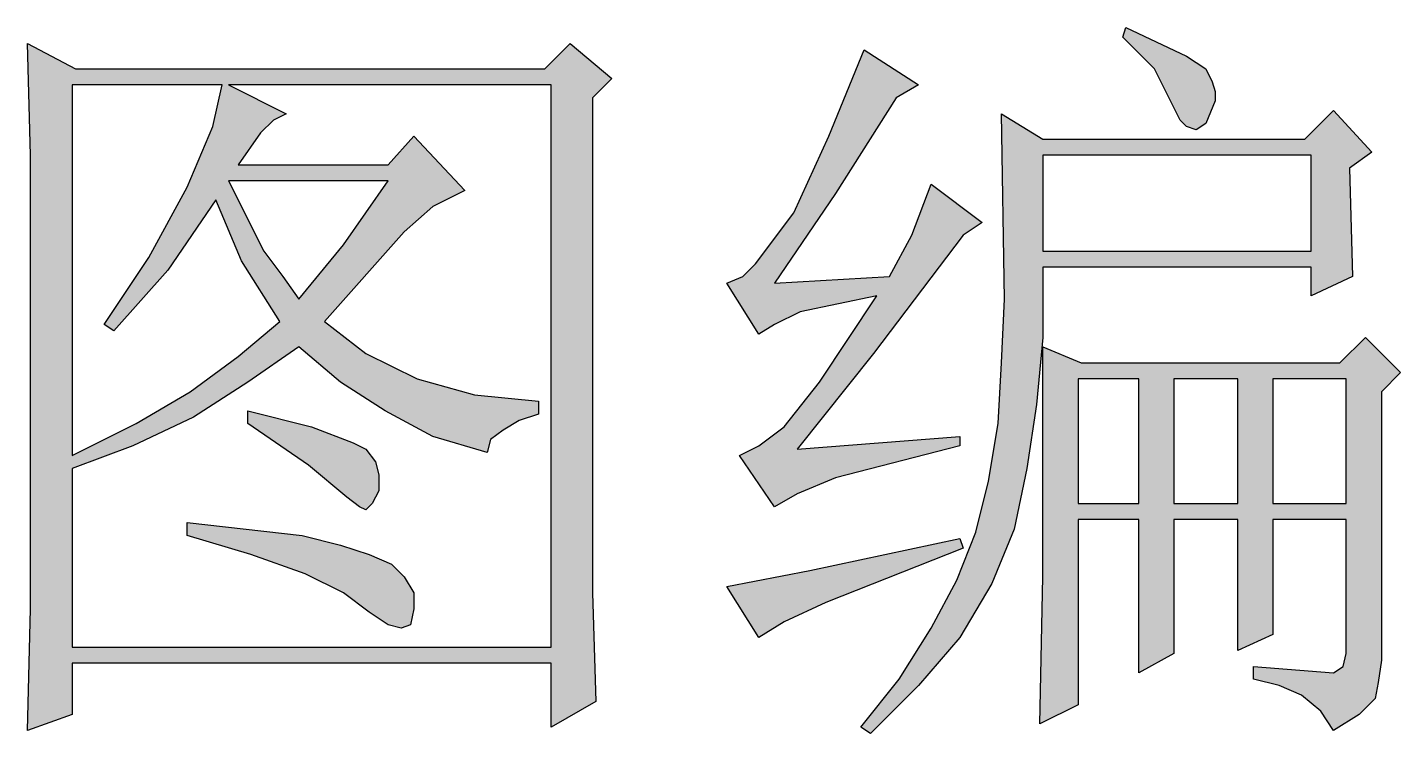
# Model space of a CAD drawing. Header units: inches. Extents: x 782 to 1065, y -130 to 27.
# Drawn here: x 1026.017 to 1029.48, y -121.862 to -120.082 of the extents above; entities that cross this region are included whole.
import ezdxf

# ---------------------------------------------------------------- set-up
doc = ezdxf.new("R2010")
doc.units = ezdxf.units.IN
doc.header["$LTSCALE"] = 3
doc.header["$MEASUREMENT"] = 0
doc.layers.add('K', color=92, linetype='Continuous')

msp = doc.modelspace()

# ---------------------------------------------------------------- hatches: boundary and pattern name
at = {"layer": 'K'}
h = msp.add_hatch(color=256, dxfattribs=at)
h.paths.add_polyline_path([(1028.7876, -120.0822), (1028.9406, -120.1546), (1028.9889, -120.1868), (1029.0051, -120.2191), (1029.0131, -120.2432), (1029.0131, -120.2674), (1028.9889, -120.3238), (1028.9648, -120.3399), (1028.9406, -120.3318), (1028.9245, -120.3157), (1028.9084, -120.2835), (1028.8601, -120.1868), (1028.7796, -120.1063)])
h.paths.add_polyline_path([(1029.1581, -120.968), (1029.1581, -121.2821), (1029.3433, -121.2821), (1029.3433, -120.968)], flags=16)
h.paths.add_polyline_path([(1028.9084, -120.968), (1028.9084, -121.2821), (1029.0695, -121.2821), (1029.0695, -120.968)], flags=16)
h.paths.add_polyline_path([(1027.7809, -121.4915), (1027.9903, -121.4512), (1028.3688, -121.3707), (1028.3769, -121.3948), (1028.0306, -121.5317), (1027.9259, -121.5801), (1027.8615, -121.6203)])
h.paths.add_polyline_path([(1029.1097, -121.6928), (1029.3111, -121.7089), (1029.3352, -121.6928), (1029.3433, -121.6606), (1029.3433, -121.3224), (1029.1581, -121.3224), (1029.1581, -121.6123), (1029.0695, -121.6525), (1029.0695, -121.3224), (1028.9084, -121.3224), (1028.9084, -121.6606), (1028.8198, -121.7089), (1028.8198, -121.3224), (1028.6668, -121.3224), (1028.6668, -121.7895), (1028.5702, -121.8378), (1028.5782, -121.4673), (1028.5782, -120.9761), (1028.5782, -120.8875), (1028.6749, -120.9278), (1029.3272, -120.9278), (1029.3916, -120.8633), (1029.4802, -120.9519), (1029.4319, -121.0002), (1029.4319, -121.6767), (1029.4238, -121.7331), (1029.4158, -121.7733), (1029.3755, -121.8136), (1029.3111, -121.8539), (1029.2789, -121.8056), (1029.2305, -121.7653), (1029.1742, -121.7411), (1029.1097, -121.725)])
h.paths.add_polyline_path([(1028.6668, -120.968), (1028.6668, -121.2821), (1028.8198, -121.2821), (1028.8198, -120.968)], flags=16)
h.paths.add_polyline_path([(1027.9017, -120.7264), (1028.1917, -120.7103), (1028.248, -120.6056), (1028.2964, -120.4768), (1028.4252, -120.5734), (1028.3769, -120.6056), (1028.1514, -120.9036), (1027.9581, -121.1452), (1028.3688, -121.113), (1028.3688, -121.1371), (1028.0548, -121.2177), (1027.9581, -121.2579), (1027.9017, -121.2902), (1027.8132, -121.1613), (1027.8615, -121.1371), (1027.9259, -121.0888), (1028.0145, -120.9761), (1028.1595, -120.7586), (1027.9662, -120.7989), (1027.9017, -120.8311), (1027.8615, -120.8553), (1027.7809, -120.7264), (1027.8212, -120.7103), (1027.8534, -120.6781), (1027.9501, -120.5492), (1028.0387, -120.356), (1028.1272, -120.1385), (1028.2641, -120.2271), (1028.2078, -120.2593), (1028.0548, -120.5009)])
h.paths.add_polyline_path([(1028.1192, -121.8458), (1028.2158, -121.725), (1028.2964, -121.5962), (1028.3608, -121.4754), (1028.4091, -121.3546), (1028.4413, -121.2257), (1028.4655, -121.0808), (1028.4735, -120.9278), (1028.4816, -120.7667), (1028.4735, -120.2996), (1028.5782, -120.364), (1029.2386, -120.364), (1029.3111, -120.2915), (1029.4077, -120.3962), (1029.3513, -120.4365), (1029.3594, -120.7103), (1029.2547, -120.7586), (1029.2547, -120.6862), (1028.5782, -120.6862), (1028.5782, -120.8633), (1028.5621, -121.0324), (1028.538, -121.1935), (1028.5057, -121.3465), (1028.4494, -121.4834), (1028.3688, -121.6203), (1028.2641, -121.7411), (1028.1433, -121.8619)])
h.paths.add_polyline_path([(1028.5782, -120.4043), (1028.5782, -120.6459), (1029.2547, -120.6459), (1029.2547, -120.4043)], flags=16)
h = msp.add_hatch(color=256, dxfattribs=at)
h.paths.add_polyline_path([(1026.4199, -121.3304), (1026.7099, -121.3626), (1026.8065, -121.3868), (1026.879, -121.411), (1026.9353, -121.4351), (1026.9676, -121.4673), (1026.9917, -121.5076), (1026.9917, -121.5479), (1026.9837, -121.5881), (1026.9595, -121.5962), (1026.9273, -121.5881), (1026.879, -121.5559), (1026.8145, -121.5076), (1026.7179, -121.4593), (1026.581, -121.411), (1026.4199, -121.3626)], flags=0)
h.paths.add_polyline_path([(1026.5729, -121.0486), (1026.734, -121.0888), (1026.8387, -121.1291), (1026.8709, -121.1452), (1026.8951, -121.1774), (1026.9031, -121.2096), (1026.9031, -121.2499), (1026.887, -121.2821), (1026.8709, -121.2982), (1026.8548, -121.2902), (1026.8226, -121.266), (1026.726, -121.1855), (1026.5729, -121.0808)], flags=0)
h.paths.add_polyline_path([(1026.5246, -120.4687), (1026.6132, -120.6459), (1026.6615, -120.7103), (1026.7018, -120.7667), (1026.8145, -120.6298), (1026.9273, -120.4687)], flags=16)
h.paths.add_polyline_path([(1026.13, -120.2271), (1026.13, -121.1613), (1026.2911, -121.0808), (1026.428, -121.0002), (1026.5488, -120.9116), (1026.6535, -120.8231), (1026.5568, -120.67), (1026.4924, -120.517), (1026.3716, -120.6942), (1026.2347, -120.8472), (1026.2105, -120.8311), (1026.3233, -120.662), (1026.4199, -120.4848), (1026.4844, -120.3318), (1026.5085, -120.2271)], flags=16)
h.paths.add_polyline_path([(1026.13, -121.6445), (1027.338, -121.6445), (1027.338, -120.2271), (1026.5246, -120.2271), (1026.6696, -120.2996), (1026.6374, -120.3157), (1026.6052, -120.3479), (1026.5488, -120.4284), (1026.9273, -120.4284), (1026.9917, -120.356), (1027.1206, -120.4929), (1027.04, -120.5331), (1026.9676, -120.5976), (1026.7662, -120.8231), (1026.8709, -120.9036), (1026.9998, -120.968), (1027.1447, -121.0083), (1027.3058, -121.0244), (1027.3058, -121.0566), (1027.2575, -121.0727), (1027.2172, -121.0969), (1027.185, -121.121), (1027.1769, -121.1532), (1027.04, -121.113), (1026.9192, -121.0486), (1026.8065, -120.9761), (1026.7018, -120.8875), (1026.5729, -120.9761), (1026.436, -121.0647), (1026.283, -121.1371), (1026.13, -121.1935)], flags=16)
h.paths.add_polyline_path([(1027.4427, -120.2593), (1027.4427, -121.5076), (1027.4508, -121.7814), (1027.338, -121.8458), (1027.338, -121.6848), (1026.13, -121.6848), (1026.13, -121.8136), (1026.0173, -121.8539), (1026.0253, -121.5479), (1026.0253, -120.4043), (1026.0173, -120.1224), (1026.1381, -120.1868), (1027.3219, -120.1868), (1027.3863, -120.1224), (1027.491, -120.211)])

# ---------------------------------------------------------------- linework, layer by layer
at = {"layer": 'K', "linetype": 'ByBlock'}
for points in [[(1028.7876, -120.0822), (1028.7876, -120.0822), (1028.9406, -120.1546), (1028.9889, -120.1868), (1029.0051, -120.2191), (1029.0131, -120.2432), (1029.0131, -120.2674), (1028.9889, -120.3238), (1028.9648, -120.3399), (1028.9406, -120.3318), (1028.9245, -120.3157), (1028.9084, -120.2835), (1028.8601, -120.1868), (1028.7796, -120.1063)], [(1027.4427, -120.2593), (1027.4427, -120.2593), (1027.4427, -121.5076), (1027.4508, -121.7814), (1027.338, -121.8458), (1027.338, -121.6848), (1026.13, -121.6848), (1026.13, -121.8136), (1026.0173, -121.8539), (1026.0253, -121.5479), (1026.0253, -120.4043), (1026.0173, -120.1224), (1026.1381, -120.1868), (1027.3219, -120.1868), (1027.3863, -120.1224), (1027.491, -120.211)], [(1027.9017, -120.7264), (1027.9017, -120.7264), (1028.1917, -120.7103), (1028.248, -120.6056), (1028.2964, -120.4768), (1028.4252, -120.5734), (1028.3769, -120.6056), (1028.1514, -120.9036), (1027.9581, -121.1452), (1028.3688, -121.113), (1028.3688, -121.1371), (1028.0548, -121.2177), (1027.9581, -121.2579), (1027.9017, -121.2902), (1027.8132, -121.1613), (1027.8615, -121.1371), (1027.9259, -121.0888), (1028.0145, -120.9761), (1028.1595, -120.7586), (1027.9662, -120.7989), (1027.9017, -120.8311), (1027.8615, -120.8553), (1027.7809, -120.7264), (1027.8212, -120.7103), (1027.8534, -120.6781), (1027.9501, -120.5492), (1028.0387, -120.356), (1028.1272, -120.1385), (1028.2641, -120.2271), (1028.2078, -120.2593), (1028.0548, -120.5009)], [(1026.13, -121.6445), (1026.13, -121.6445), (1027.338, -121.6445), (1027.338, -120.2271), (1026.5246, -120.2271), (1026.6696, -120.2996), (1026.6374, -120.3157), (1026.6052, -120.3479), (1026.5488, -120.4284), (1026.9273, -120.4284), (1026.9917, -120.356), (1027.1206, -120.4929), (1027.04, -120.5331), (1026.9676, -120.5976), (1026.7662, -120.8231), (1026.8709, -120.9036), (1026.9998, -120.968), (1027.1447, -121.0083), (1027.3058, -121.0244), (1027.3058, -121.0566), (1027.2575, -121.0727), (1027.2172, -121.0969), (1027.185, -121.121), (1027.1769, -121.1532), (1027.04, -121.113), (1026.9192, -121.0486), (1026.8065, -120.9761), (1026.7018, -120.8875), (1026.5729, -120.9761), (1026.436, -121.0647), (1026.283, -121.1371), (1026.13, -121.1935)], [(1026.13, -120.2271), (1026.13, -120.2271), (1026.13, -121.1613), (1026.2911, -121.0808), (1026.428, -121.0002), (1026.5488, -120.9116), (1026.6535, -120.8231), (1026.5568, -120.67), (1026.4924, -120.517), (1026.3716, -120.6942), (1026.2347, -120.8472), (1026.2105, -120.8311), (1026.3233, -120.662), (1026.4199, -120.4848), (1026.4844, -120.3318), (1026.5085, -120.2271)], [(1028.1192, -121.8458), (1028.1192, -121.8458), (1028.2158, -121.725), (1028.2964, -121.5962), (1028.3608, -121.4754), (1028.4091, -121.3546), (1028.4413, -121.2257), (1028.4655, -121.0808), (1028.4735, -120.9278), (1028.4816, -120.7667), (1028.4735, -120.2996), (1028.5782, -120.364), (1029.2386, -120.364), (1029.3111, -120.2915), (1029.4077, -120.3962), (1029.3513, -120.4365), (1029.3594, -120.7103), (1029.2547, -120.7586), (1029.2547, -120.6862), (1028.5782, -120.6862), (1028.5782, -120.8633), (1028.5621, -121.0324), (1028.538, -121.1935), (1028.5057, -121.3465), (1028.4494, -121.4834), (1028.3688, -121.6203), (1028.2641, -121.7411), (1028.1433, -121.8619)], [(1028.5782, -120.4043), (1028.5782, -120.4043), (1028.5782, -120.6459), (1029.2547, -120.6459), (1029.2547, -120.4043)], [(1026.5246, -120.4687), (1026.5246, -120.4687), (1026.6132, -120.6459), (1026.6615, -120.7103), (1026.7018, -120.7667), (1026.8145, -120.6298), (1026.9273, -120.4687)], [(1029.1097, -121.6928), (1029.1097, -121.6928), (1029.3111, -121.7089), (1029.3352, -121.6928), (1029.3433, -121.6606), (1029.3433, -121.3224), (1029.1581, -121.3224), (1029.1581, -121.6123), (1029.0695, -121.6525), (1029.0695, -121.3224), (1028.9084, -121.3224), (1028.9084, -121.6606), (1028.8198, -121.7089), (1028.8198, -121.3224), (1028.6668, -121.3224), (1028.6668, -121.7895), (1028.5702, -121.8378), (1028.5782, -121.4673), (1028.5782, -120.9761), (1028.5782, -120.8875), (1028.6749, -120.9278), (1029.3272, -120.9278), (1029.3916, -120.8633), (1029.4802, -120.9519), (1029.4319, -121.0002), (1029.4319, -121.6767), (1029.4238, -121.7331), (1029.4158, -121.7733), (1029.3755, -121.8136), (1029.3111, -121.8539), (1029.2789, -121.8056), (1029.2305, -121.7653), (1029.1742, -121.7411), (1029.1097, -121.725)], [(1028.6668, -120.968), (1028.6668, -120.968), (1028.6668, -121.2821), (1028.8198, -121.2821), (1028.8198, -120.968)], [(1028.9084, -120.968), (1028.9084, -120.968), (1028.9084, -121.2821), (1029.0695, -121.2821), (1029.0695, -120.968)], [(1029.1581, -120.968), (1029.1581, -120.968), (1029.1581, -121.2821), (1029.3433, -121.2821), (1029.3433, -120.968)], [(1026.5729, -121.0486), (1026.5729, -121.0486), (1026.734, -121.0888), (1026.8387, -121.1291), (1026.8709, -121.1452), (1026.8951, -121.1774), (1026.9031, -121.2096), (1026.9031, -121.2499), (1026.887, -121.2821), (1026.8709, -121.2982), (1026.8548, -121.2902), (1026.8226, -121.266), (1026.726, -121.1855), (1026.5729, -121.0808)], [(1026.4199, -121.3304), (1026.4199, -121.3304), (1026.7099, -121.3626), (1026.8065, -121.3868), (1026.879, -121.411), (1026.9353, -121.4351), (1026.9676, -121.4673), (1026.9917, -121.5076), (1026.9917, -121.5479), (1026.9837, -121.5881), (1026.9595, -121.5962), (1026.9273, -121.5881), (1026.879, -121.5559), (1026.8145, -121.5076), (1026.7179, -121.4593), (1026.581, -121.411), (1026.4199, -121.3626)], [(1027.7809, -121.4915), (1027.7809, -121.4915), (1027.9903, -121.4512), (1028.3688, -121.3707), (1028.3769, -121.3948), (1028.0306, -121.5317), (1027.9259, -121.5801), (1027.8615, -121.6203)]]:
    msp.add_lwpolyline(points, close=True, dxfattribs=at)

doc.saveas('drawing.dxf')
